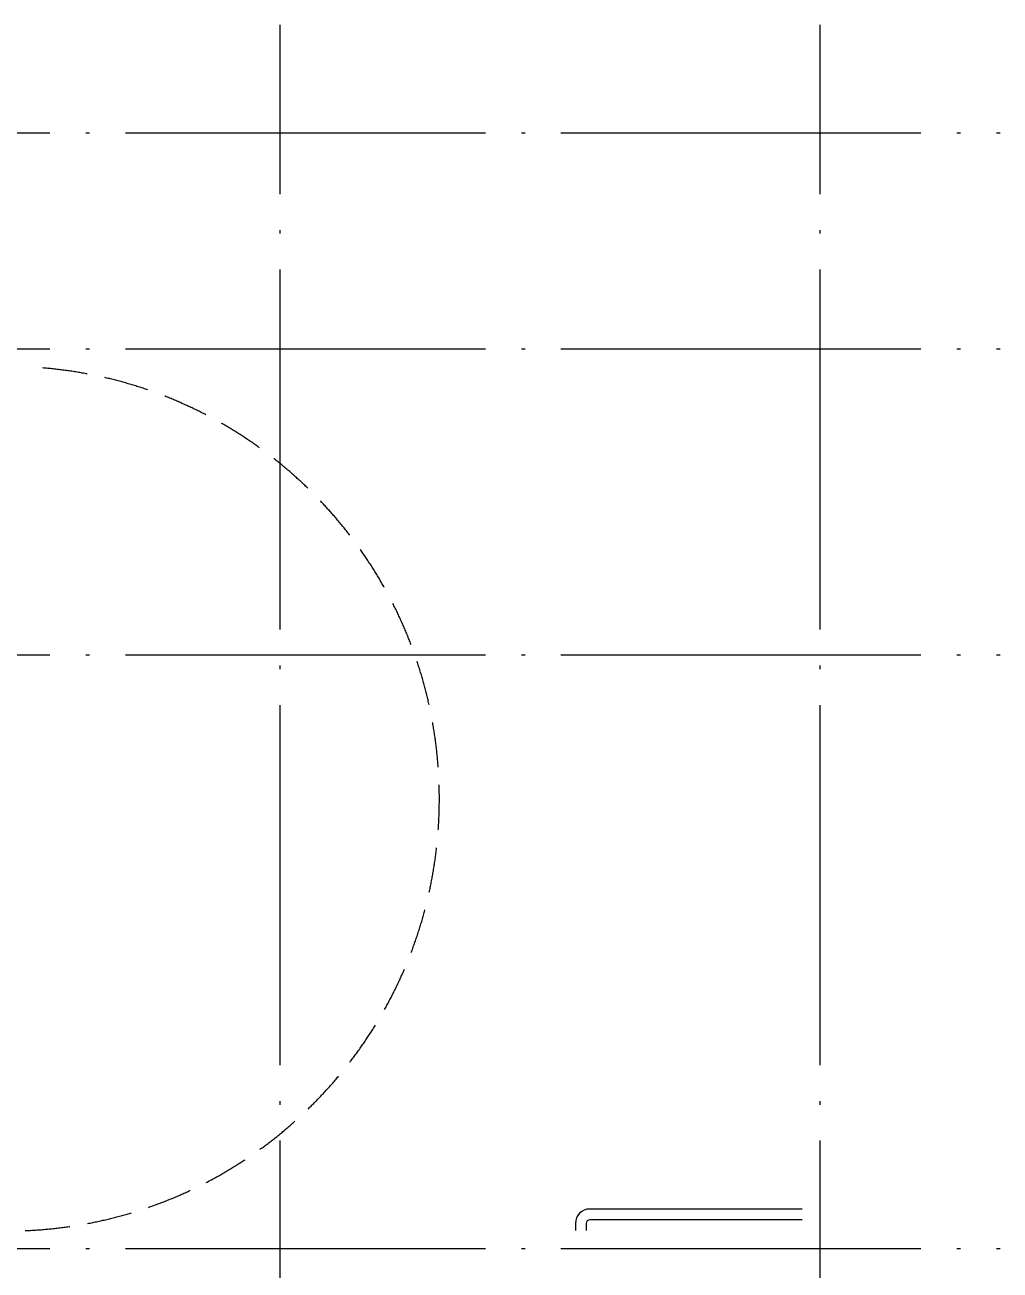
# Model space of a CAD drawing. Extents: x -737978 to 768813, y -372247 to 1140308.
# Drawn here: x 312724 to 318143, y -233585 to -226666 of the extents above; entities that cross this region are included whole.
import ezdxf

# ---------------------------------------------------------------- set-up
doc = ezdxf.new("R2010")
doc.units = 0
doc.header["$LTSCALE"] = 1000
doc.header["$MEASUREMENT"] = 0
doc.linetypes.add('DASH', pattern=[0.35, 0.25, -0.1])
doc.linetypes.add('DOTE', pattern=[2.42, 2, -0.2, 0.02, -0.2])
for name, color, linetype in [('C-B', 7, 'CONTINUOUS'), ('DOTE', 1, 'DOTE'), ('STAIR', 2, 'CONTINUOUS')]:
    doc.layers.add(name, color=color, linetype=linetype)

msp = doc.modelspace()

# ---------------------------------------------------------------- linework, layer by layer
at = {"layer": 'C-B', "color": 8, "linetype": 'DASH'}
msp.add_arc((312625.1, -230965.8), 2402.1, 272.38594, 87.61406, dxfattribs=at)
at = {"layer": 'DOTE'}
for p, q in [((314143.1, -234865.8), (314143.1, -226665.8)), ((317143.1, -234865.8), (317143.1, -226665.8)), ((296343.1, -227265.8), (318143.1, -227265.8)), ((296343.1, -228465.8), (318143.1, -228465.8)), ((296343.1, -230165.8), (318143.1, -230165.8)), ((296343.1, -233465.8), (318143.1, -233465.8))]:
    msp.add_line(p, q, dxfattribs=at)
at = {"layer": 'STAIR'}
for points in [[(317043.1, -233245.8), (315863.1, -233245.8, 0.414214), (315783.1, -233325.8), (315783.1, -233365.8)], [(317043.1, -233305.8), (315863.1, -233305.8, 0.414214), (315843.1, -233325.8), (315843.1, -233365.8)]]:
    msp.add_lwpolyline(points, format="xyb", dxfattribs=at)

doc.saveas('drawing.dxf')
